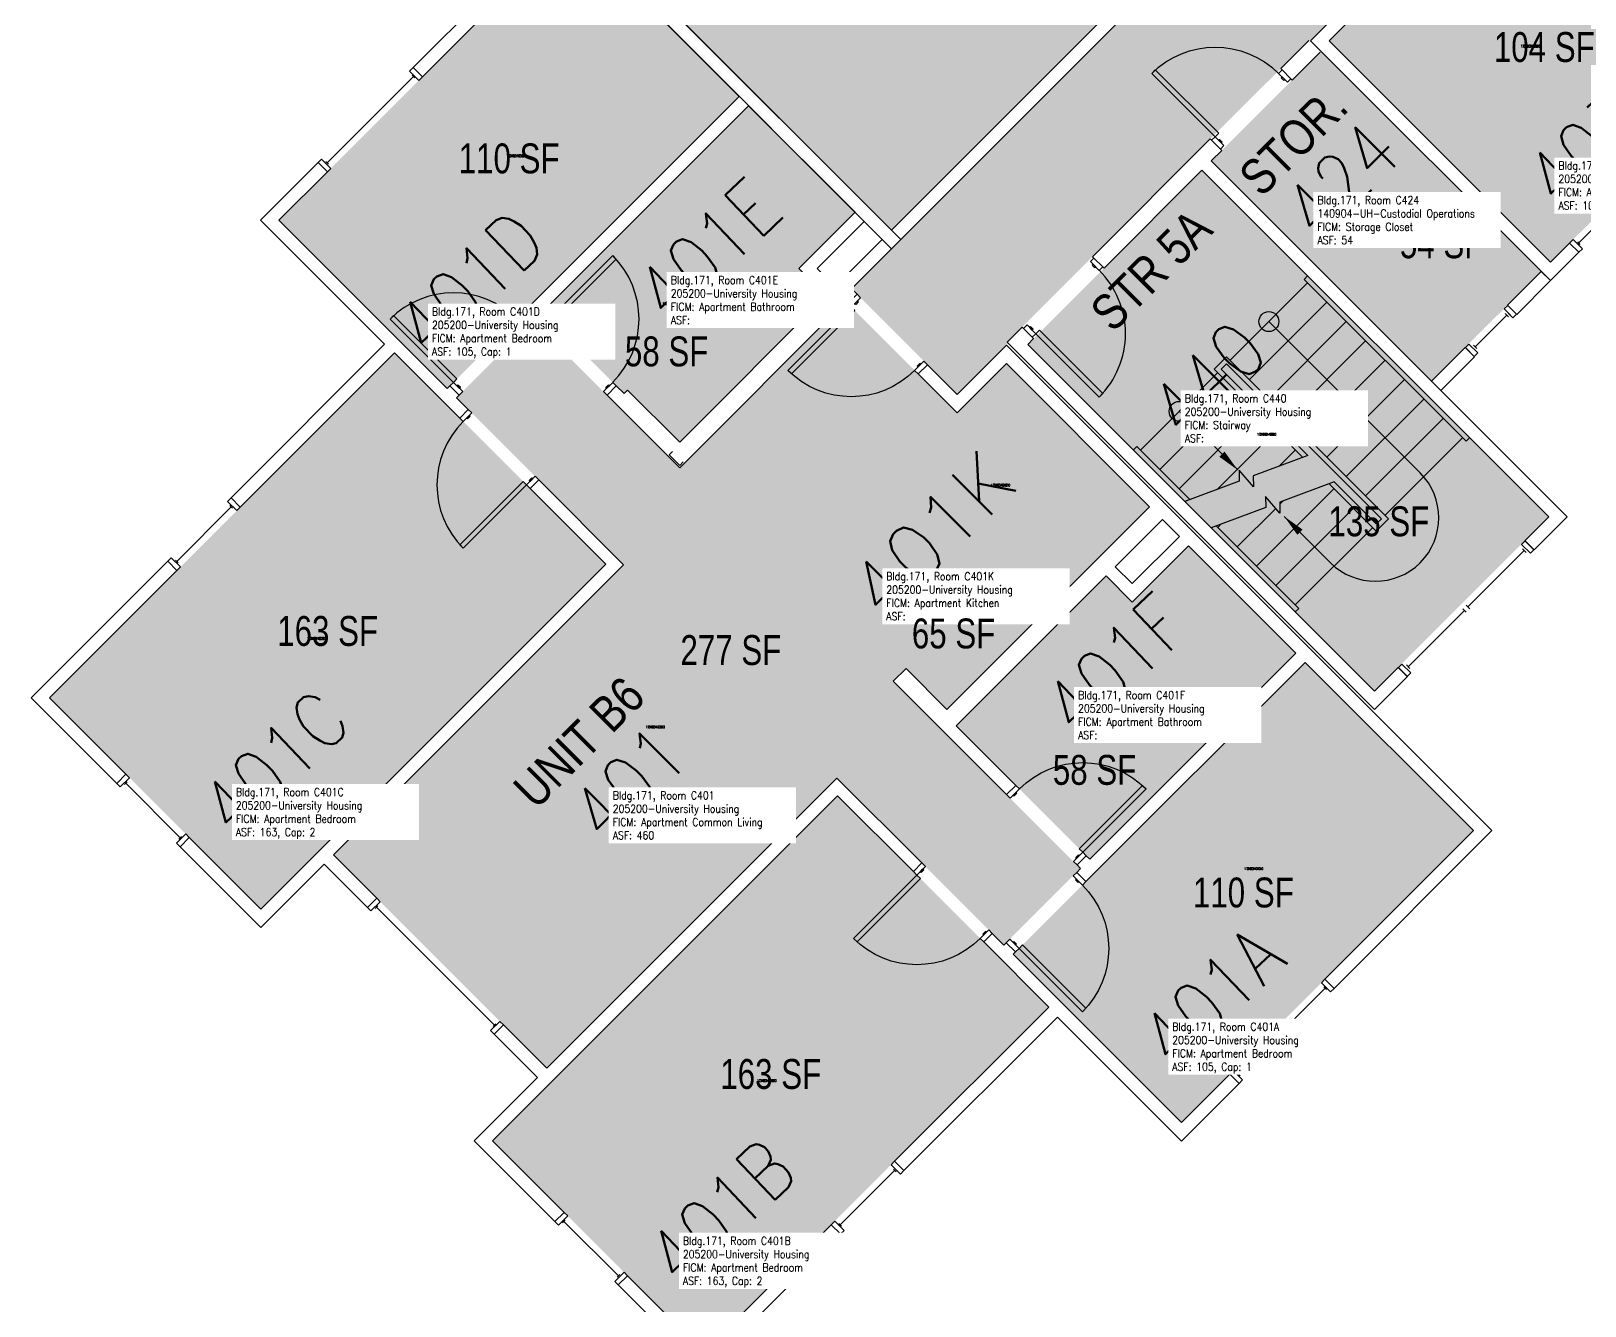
# Model space of a CAD drawing. Header units: inches. Extents: x 56 to 3925, y -1092 to 1470.
# Drawn here: x 56 to 680, y -216 to 297 of the extents above; entities that cross this region are included whole.
import ezdxf
from ezdxf.enums import TextEntityAlignment as Align

# ---------------------------------------------------------------- set-up
doc = ezdxf.new("R2010")
doc.units = ezdxf.units.IN
doc.header["$LTSCALE"] = 48
doc.header["$MEASUREMENT"] = 0
for name, color, linetype in [('A-DOOR', 2, 'Continuous'), ('A-FLOR', 3, 'Continuous'), ('A-GLAZ', 152, 'Continuous'), ('A-IDEN-RNUM', 7, 'Continuous'), ('A-IDEN-SNUM', 4, 'Continuous'), ('A-IDEN-VNUM', 4, 'Continuous'), ('A-MISC', 1, 'Continuous'), ('A-WALL', 5, 'Continuous'), ('AREA-TEXT', 3, 'Continuous'), ('Rooms-Category-Color', 7, 'Continuous'), ('Rooms-College-Color', 7, 'Continuous'), ('Rooms-Department-Color', 7, 'Continuous'), ('Rooms-Division-Color', 7, 'Continuous'), ('Rooms-Information', 7, 'Continuous')]:
    doc.layers.add(name, color=color, linetype=linetype)
doc.styles.add('AREA', font='arial.ttf', dxfattribs={"width": 0.75, "height": 12})
doc.styles.add('DIMS', font='ARIALN.TTF')
doc.styles.add('ROOMSNUMBER', font='txt.shx', dxfattribs={"height": 0.03})
doc.styles.add('ROOMVNUMBER', font='simplex.shx', dxfattribs={"width": 0.85})
doc.styles.get("Standard").update_dxf_attribs({"font": 'ARIALN.TTF'})
doc.dimstyles.new('NBA 2004', dxfattribs={"dimscale": 48, "dimtxt": 0.09375, "dimasz": 0.09375, "dimexe": 0.125, "dimexo": 0.125, "dimgap": 0.0625, "dimtad": 1, "dimdec": 3, "dimzin": 3, "dimdsep": 46, "dimlunit": 4, "dimtxsty": 'DIMS', "dimblk": 'ARCHTICK', "dimcen": 0.09375, "dimdle": 0.125, "dimclrd": 256, "dimclre": 256, "dimclrt": 2, "dimadec": 0, "dimazin": 0, "dimtfac": 0.75, "dimtdec": 3, "dimtmove": 2, "dimatfit": 2, "dimfxl": 1, "dimfrac": 2, "dimtolj": 1, "dimtzin": 0, "dimlwd": -1, "dimlwe": -1, "dimarcsym": 0})

# ---------------------------------------------------------------- blocks, each defined once
blk = doc.blocks.new('_ArchTick')
at = {"color": 0, "linetype": 'ByBlock', "const_width": 0.15}
blk.add_lwpolyline([(-0.5, -0.5), (0.5, 0.5)], dxfattribs=at)

msp = doc.modelspace()

# ---------------------------------------------------------------- hatches: boundary and pattern name
at = {"layer": 'Rooms-Category-Color', "true_color": 0xadadad}
for points in [[(569.7, 292.64), (829.94, 552.88), (847.62, 535.2), (905.83, 593.42), (888.16, 611.09), (1018.29, 741.23), (1035.97, 723.55), (1094.18, 781.76), (1076.5, 799.44), (1290.6, 1013.54), (1248.19, 1055.95), (385.25, 193.02), (427.68, 150.59), (448.18, 171.1), (447.73, 171.55), (568.91, 292.73), (569.35, 292.29)], [(595.34, 31.37), (665.34, 101.37), (526.04, 240.67), (456.04, 170.67)]]:
    msp.add_hatch(color=253, dxfattribs=at).paths.add_polyline_path(points)
at = {"layer": 'Rooms-Category-Color', "true_color": 0x728ef3}
for points in [[(396.38, 389.43), (312.41, 305.46), (401.33, 216.54), (485.29, 300.51)], [(577.13, 292.64), (666.05, 203.73), (750.02, 287.69), (661.1, 376.61)], [(272.56, 337.89), (340.17, 270.27), (250.79, 180.89), (222.88, 152.98), (155.26, 220.59)], [(573.86, 288.49), (529.75, 244.38), (618.23, 155.91), (662.34, 200.01)], [(343.89, 266.56), (386.68, 223.76), (364.06, 201.13), (374.99, 190.19), (316.22, 131.42), (295.27, 152.36), (293.86, 150.95), (261.07, 183.74)], [(262.81, -120.14), (177.09, -34.42), (293.67, 82.17), (226.57, 149.27), (257.33, 180.03), (316.19, 121.17), (382.93, 187.9), (427.66, 143.17), (366.05, 81.56), (407.15, 40.46), (402.02, 35.34), (477.24, -39.88), (446.48, -70.64), (379.4, -3.55)], [(286.53, 82.43), (147.94, -56.16), (63.09, 28.69), (201.68, 167.28)], [(447.45, 162.97), (505, 105.43), (423.59, 24.02), (366.05, 81.56)], [(520.67, 89.77), (563.8, 46.65), (480.98, -36.17), (427.32, 17.48), (487.52, 77.67), (498.05, 67.14)], [(567.51, 42.93), (635.13, -24.68), (517.83, -141.97), (450.22, -74.36)], [(379.67, -10.73), (464.54, -95.57), (325.94, -234.16), (241.09, -149.31)]]:
    msp.add_hatch(color=171, dxfattribs=at).paths.add_polyline_path(points)
at = {"layer": 'Rooms-College-Color', "true_color": 0xadadad}
for points in [[(569.7, 292.64), (829.94, 552.88), (847.62, 535.2), (905.83, 593.42), (888.16, 611.09), (1018.29, 741.23), (1035.97, 723.55), (1094.18, 781.76), (1076.5, 799.44), (1290.6, 1013.54), (1248.19, 1055.95), (385.25, 193.02), (427.68, 150.59), (448.18, 171.1), (447.73, 171.55), (568.91, 292.73), (569.35, 292.29)], [(396.38, 389.43), (312.41, 305.46), (401.33, 216.54), (485.29, 300.51)], [(577.13, 292.64), (666.05, 203.73), (750.02, 287.69), (661.1, 376.61)], [(272.56, 337.89), (340.17, 270.27), (250.79, 180.89), (222.88, 152.98), (155.26, 220.59)], [(573.86, 288.49), (529.75, 244.38), (618.23, 155.91), (662.34, 200.01)], [(343.89, 266.56), (386.68, 223.76), (364.06, 201.13), (374.99, 190.19), (316.22, 131.42), (295.27, 152.36), (293.86, 150.95), (261.07, 183.74)], [(595.34, 31.37), (665.34, 101.37), (526.04, 240.67), (456.04, 170.67)], [(262.81, -120.14), (177.09, -34.42), (293.67, 82.17), (226.57, 149.27), (257.33, 180.03), (316.19, 121.17), (382.93, 187.9), (427.66, 143.17), (366.05, 81.56), (407.15, 40.46), (402.02, 35.34), (477.24, -39.88), (446.48, -70.64), (379.4, -3.55)], [(286.53, 82.43), (147.94, -56.16), (63.09, 28.69), (201.68, 167.28)], [(447.45, 162.97), (505, 105.43), (423.59, 24.02), (366.05, 81.56)], [(520.67, 89.77), (563.8, 46.65), (480.98, -36.17), (427.32, 17.48), (487.52, 77.67), (498.05, 67.14)], [(567.51, 42.93), (635.13, -24.68), (517.83, -141.97), (450.22, -74.36)], [(379.67, -10.73), (464.54, -95.57), (325.94, -234.16), (241.09, -149.31)]]:
    msp.add_hatch(color=253, dxfattribs=at).paths.add_polyline_path(points)
at = {"layer": 'Rooms-Department-Color', "true_color": 0xacacac}
for points in [[(569.7, 292.64), (829.94, 552.88), (847.62, 535.2), (905.83, 593.42), (888.16, 611.09), (1018.29, 741.23), (1035.97, 723.55), (1094.18, 781.76), (1076.5, 799.44), (1290.6, 1013.54), (1248.19, 1055.95), (385.25, 193.02), (427.68, 150.59), (448.18, 171.1), (447.73, 171.55), (568.91, 292.73), (569.35, 292.29)], [(595.34, 31.37), (665.34, 101.37), (526.04, 240.67), (456.04, 170.67)]]:
    msp.add_hatch(color=253, dxfattribs=at).paths.add_polyline_path(points)
at = {"layer": 'Rooms-Department-Color', "true_color": 0x604aed}
for points in [[(396.38, 389.43), (312.41, 305.46), (401.33, 216.54), (485.29, 300.51)], [(577.13, 292.64), (666.05, 203.73), (750.02, 287.69), (661.1, 376.61)], [(272.56, 337.89), (340.17, 270.27), (250.79, 180.89), (222.88, 152.98), (155.26, 220.59)], [(573.86, 288.49), (529.75, 244.38), (618.23, 155.91), (662.34, 200.01)], [(343.89, 266.56), (386.68, 223.76), (364.06, 201.13), (374.99, 190.19), (316.22, 131.42), (295.27, 152.36), (293.86, 150.95), (261.07, 183.74)], [(262.81, -120.14), (177.09, -34.42), (293.67, 82.17), (226.57, 149.27), (257.33, 180.03), (316.19, 121.17), (382.93, 187.9), (427.66, 143.17), (366.05, 81.56), (407.15, 40.46), (402.02, 35.34), (477.24, -39.88), (446.48, -70.64), (379.4, -3.55)], [(286.53, 82.43), (147.94, -56.16), (63.09, 28.69), (201.68, 167.28)], [(447.45, 162.97), (505, 105.43), (423.59, 24.02), (366.05, 81.56)], [(520.67, 89.77), (563.8, 46.65), (480.98, -36.17), (427.32, 17.48), (487.52, 77.67), (498.05, 67.14)], [(567.51, 42.93), (635.13, -24.68), (517.83, -141.97), (450.22, -74.36)], [(379.67, -10.73), (464.54, -95.57), (325.94, -234.16), (241.09, -149.31)]]:
    msp.add_hatch(color=173, dxfattribs=at).paths.add_polyline_path(points)
at = {"layer": 'Rooms-Division-Color', "true_color": 0xadadad}
for points in [[(569.7, 292.64), (829.94, 552.88), (847.62, 535.2), (905.83, 593.42), (888.16, 611.09), (1018.29, 741.23), (1035.97, 723.55), (1094.18, 781.76), (1076.5, 799.44), (1290.6, 1013.54), (1248.19, 1055.95), (385.25, 193.02), (427.68, 150.59), (448.18, 171.1), (447.73, 171.55), (568.91, 292.73), (569.35, 292.29)], [(595.34, 31.37), (665.34, 101.37), (526.04, 240.67), (456.04, 170.67)]]:
    msp.add_hatch(color=253, dxfattribs=at).paths.add_polyline_path(points)
at = {"layer": 'Rooms-Division-Color', "true_color": 0x604aed}
for points in [[(396.38, 389.43), (312.41, 305.46), (401.33, 216.54), (485.29, 300.51)], [(577.13, 292.64), (666.05, 203.73), (750.02, 287.69), (661.1, 376.61)], [(272.56, 337.89), (340.17, 270.27), (250.79, 180.89), (222.88, 152.98), (155.26, 220.59)], [(573.86, 288.49), (529.75, 244.38), (618.23, 155.91), (662.34, 200.01)], [(343.89, 266.56), (386.68, 223.76), (364.06, 201.13), (374.99, 190.19), (316.22, 131.42), (295.27, 152.36), (293.86, 150.95), (261.07, 183.74)], [(262.81, -120.14), (177.09, -34.42), (293.67, 82.17), (226.57, 149.27), (257.33, 180.03), (316.19, 121.17), (382.93, 187.9), (427.66, 143.17), (366.05, 81.56), (407.15, 40.46), (402.02, 35.34), (477.24, -39.88), (446.48, -70.64), (379.4, -3.55)], [(286.53, 82.43), (147.94, -56.16), (63.09, 28.69), (201.68, 167.28)], [(447.45, 162.97), (505, 105.43), (423.59, 24.02), (366.05, 81.56)], [(520.67, 89.77), (563.8, 46.65), (480.98, -36.17), (427.32, 17.48), (487.52, 77.67), (498.05, 67.14)], [(567.51, 42.93), (635.13, -24.68), (517.83, -141.97), (450.22, -74.36)], [(379.67, -10.73), (464.54, -95.57), (325.94, -234.16), (241.09, -149.31)]]:
    msp.add_hatch(color=173, dxfattribs=at).paths.add_polyline_path(points)

# ---------------------------------------------------------------- linework, layer by layer
at = {"layer": 'A-DOOR'}
for p, q in [((289.35, 206.36), (263.89, 180.91)), ((290.76, 204.95), (289.35, 206.36)), ((265.31, 179.49), (290.76, 204.95)), ((387.46, 190.81), (383.75, 187.1)), ((385.16, 185.68), (388.88, 189.39)), ((386.58, 187.1), (387.64, 188.16)), ((387.99, 187.8), (386.93, 186.74)), ((388.88, 189.39), (387.46, 190.81)), ((387.64, 188.16), (387.99, 187.8)), ((201.3, 182.3), (199.88, 180.89)), ((226.75, 156.85), (201.3, 182.3)), ((252.21, 182.3), (250.79, 180.89)), ((255.92, 178.59), (252.21, 182.3)), ((258.77, 178.61), (262.48, 182.32)), ((262.48, 182.32), (263.89, 180.91)), ((359.71, 160.23), (385.16, 185.68)), ((386.58, 184.27), (361.12, 158.81)), ((383.75, 187.1), (385.16, 185.68)), ((385.16, 185.68), (386.58, 184.27)), ((386.93, 186.74), (386.58, 187.1)), ((199.88, 180.89), (225.34, 155.43)), ((250.79, 180.89), (254.5, 177.18)), ((251.85, 179.12), (252.21, 179.47)), ((252.91, 178.06), (251.85, 179.12)), ((252.21, 179.47), (253.27, 178.41)), ((253.27, 178.41), (252.91, 178.06)), ((254.5, 177.18), (255.92, 178.59)), ((260.18, 177.2), (258.77, 178.61)), ((263.89, 180.91), (260.18, 177.2)), ((262.48, 179.49), (261.42, 178.43)), ((261.42, 178.43), (261.77, 178.08)), ((261.77, 178.08), (262.83, 179.14)), ((262.83, 179.14), (262.48, 179.49)), ((263.89, 180.91), (265.31, 179.49)), ((410.62, 160.23), (414.33, 163.94)), ((412.74, 163.05), (411.68, 161.99)), ((412.03, 161.64), (413.09, 162.7)), ((415.75, 162.52), (412.03, 158.81)), ((413.09, 162.7), (412.74, 163.05)), ((414.33, 163.94), (415.75, 162.52)), ((225.34, 155.43), (226.75, 156.85)), ((361.12, 158.81), (359.71, 160.23)), ((412.03, 158.81), (410.62, 160.23)), ((411.68, 161.99), (412.03, 161.64)), ((223.92, 154.02), (225.34, 155.43)), ((227.63, 150.31), (223.92, 154.02)), ((225.34, 155.43), (229.05, 151.72)), ((227.1, 154.37), (226.75, 154.02)), ((226.75, 154.02), (227.81, 152.96)), ((228.17, 153.31), (227.1, 154.37)), ((229.05, 151.72), (227.63, 150.31)), ((227.81, 152.96), (228.17, 153.31)), ((289.35, 155.45), (285.64, 151.74)), ((285.64, 151.74), (287.05, 150.33)), ((286.52, 153.33), (287.58, 154.39)), ((286.88, 152.98), (286.52, 153.33)), ((287.94, 154.04), (286.88, 152.98)), ((287.05, 150.33), (290.76, 154.04)), ((287.58, 154.39), (287.94, 154.04)), ((290.76, 154.04), (289.35, 155.45)), ((231.29, 144.56), (227.85, 141.12)), ((232.71, 143.15), (231.29, 144.56)), ((227.85, 141.12), (229.26, 139.7)), ((229.26, 139.7), (232.71, 143.15)), ((230.68, 141.12), (231.74, 142.18)), ((231.03, 140.76), (230.68, 141.12)), ((232.09, 141.82), (231.03, 140.76)), ((231.74, 142.18), (232.09, 141.82)), ((253.3, 115.66), (227.85, 90.21)), ((229.26, 88.79), (254.72, 114.25)), ((254.72, 114.25), (253.3, 115.66)), ((254.72, 114.25), (258.17, 117.69)), ((256.13, 112.83), (254.72, 114.25)), ((256.84, 117.08), (255.78, 116.01)), ((255.78, 116.01), (256.13, 115.66)), ((256.13, 115.66), (257.19, 116.72)), ((259.58, 116.28), (256.13, 112.83)), ((257.19, 116.72), (256.84, 117.08)), ((258.17, 117.69), (259.58, 116.28)), ((227.85, 90.21), (229.26, 88.79)), ((447.57, -10.19), (451.28, -6.48)), ((448.98, -11.6), (447.57, -10.19)), ((452.69, -7.89), (448.98, -11.6)), ((451.28, -9.3), (450.22, -10.36)), ((450.22, -10.36), (450.57, -10.72)), ((450.57, -10.72), (451.63, -9.66)), ((451.28, -6.48), (452.69, -7.89)), ((451.63, -9.66), (451.28, -9.3)), ((476.73, -31.93), (502.19, -6.48)), ((503.6, -7.89), (478.15, -33.35)), ((502.19, -6.48), (503.6, -7.89)), ((478.15, -33.35), (474.44, -37.06)), ((474.44, -37.06), (475.85, -38.47)), ((475.32, -35.47), (476.38, -34.41)), ((475.67, -35.82), (475.32, -35.47)), ((476.73, -34.76), (475.67, -35.82)), ((475.85, -38.47), (479.56, -34.76)), ((476.38, -34.41), (476.73, -34.76)), ((478.15, -33.35), (476.73, -31.93)), ((479.56, -34.76), (478.15, -33.35)), ((386.04, -67.99), (411.5, -42.53)), ((413.53, -37.67), (410.09, -41.12)), ((410.09, -41.12), (411.5, -42.53)), ((411.5, -42.53), (414.95, -39.09)), ((411.5, -42.53), (412.91, -43.95)), ((412.91, -41.12), (413.97, -40.06)), ((413.27, -41.47), (412.91, -41.12)), ((414.33, -40.41), (413.27, -41.47)), ((414.95, -39.09), (413.53, -37.67)), ((413.97, -40.06), (414.33, -40.41)), ((474.31, -42.84), (475.72, -41.43)), ((478.02, -46.55), (474.31, -42.84)), ((475.72, -41.43), (479.44, -45.14)), ((412.91, -43.95), (387.46, -69.4)), ((475.55, -44.08), (475.19, -44.43)), ((475.19, -44.43), (476.25, -45.49)), ((476.61, -45.14), (475.55, -44.08)), ((476.25, -45.49), (476.61, -45.14)), ((479.44, -45.14), (478.02, -46.55)), ((387.46, -69.4), (386.04, -67.99)), ((436.96, -67.99), (440.4, -64.54)), ((438.37, -69.4), (436.96, -67.99)), ((439.08, -65.16), (438.02, -66.22)), ((438.02, -66.22), (438.37, -66.58)), ((438.37, -66.58), (439.43, -65.52)), ((441.82, -65.96), (438.37, -69.4)), ((439.43, -65.52), (439.08, -65.16)), ((440.4, -64.54), (441.82, -65.96)), ((448.85, -68.3), (447.44, -69.71)), ((452.57, -72.01), (448.85, -68.3)), ((447.44, -69.71), (451.15, -73.42)), ((450.09, -69.53), (450.45, -69.18)), ((451.15, -70.59), (450.09, -69.53)), ((450.45, -69.18), (451.51, -70.24)), ((451.51, -70.24), (451.15, -70.59)), ((451.15, -73.42), (452.57, -72.01)), ((452.57, -72.01), (453.98, -70.59)), ((478.02, -97.46), (452.57, -72.01)), ((453.98, -70.59), (479.44, -96.05)), ((479.44, -96.05), (478.02, -97.46))]:
    msp.add_line(p, q, dxfattribs=at)
for points in [[(531.34, 254.11), (532.76, 255.52), (507.3, 280.98), (505.89, 279.56)], [(560.34, 276.03), (561.75, 277.44), (558.21, 280.98), (556.8, 279.56)], [(559.27, 277.09), (558.92, 276.73), (557.86, 277.79), (558.21, 278.15)], [(534.88, 250.57), (533.47, 249.16), (529.93, 252.69), (531.34, 254.11)], [(533.82, 251.63), (534.17, 251.98), (533.11, 253.05), (532.76, 252.69)], [(481.23, 203.99), (482.64, 205.4), (486.18, 201.87), (484.76, 200.45)], [(482.29, 202.93), (481.93, 202.58), (483, 201.51), (483.35, 201.87)], [(455.77, 178.53), (454.36, 177.12), (457.89, 173.58), (459.31, 175)], [(456.83, 177.47), (457.19, 177.83), (458.25, 176.77), (457.89, 176.41)], [(459.31, 175), (460.72, 176.41), (486.18, 150.96), (484.76, 149.54)]]:
    msp.add_lwpolyline(points, close=True, dxfattribs=at)
at = {"layer": 'A-DOOR', "extrusion": (0, 0, -1)}
for centre, start, end in [((-531.34, 254.11), 44.99979, 134.99979), ((-385.16, 185.68), 225, 315), ((-478.15, -33.35), 45, 135), ((-452.57, -72.01), 135, 225), ((-411.5, -42.53), 225, 315)]:
    msp.add_arc(centre, 36, start, end, dxfattribs=at)
at = {"layer": 'A-DOOR'}
for centre, start, end in [((263.89, 180.91), 315, 45), ((459.31, 175), 315.00021, 45.00021), ((225.34, 155.43), 45, 135), ((254.72, 114.25), 135, 225)]:
    msp.add_arc(centre, 36, start, end, dxfattribs=at)
at = {"layer": 'A-FLOR'}
for p, q in [((537.35, 164.3), (568.47, 195.42)), ((567.05, 196.83), (568.47, 198.24)), ((567.05, 196.83), (632.11, 131.78)), ((545.13, 156.53), (576.25, 187.64)), ((552.91, 179.86), (613.72, 119.05)), ((552.91, 148.75), (584.02, 179.86)), ((560.69, 140.97), (591.8, 172.08)), ((535.94, 165.72), (530.99, 160.77)), ((535.94, 162.89), (533.82, 160.77)), ((535.94, 165.72), (600.99, 100.66)), ((535.94, 162.89), (598.17, 100.66)), ((568.47, 133.19), (599.58, 164.3)), ((532.4, 159.35), (501.29, 128.24)), ((566.5, 125.26), (530.99, 160.77)), ((568.56, 126.03), (533.82, 160.77)), ((576.25, 125.41), (607.36, 156.53)), ((540.18, 151.58), (509.07, 120.46)), ((547.96, 143.8), (516.85, 112.68)), ((584.02, 117.63), (615.14, 148.75)), ((591.8, 109.86), (622.91, 140.97)), ((555.74, 136.02), (532.11, 112.39)), ((599.58, 102.08), (630.69, 133.19)), ((632.11, 131.78), (633.52, 133.19)), ((499.88, 129.66), (498.46, 128.24)), ((499.88, 129.66), (521.22, 108.32)), ((563.52, 128.24), (556.98, 121.7)), ((579.07, 112.68), (547.96, 81.57)), ((579.07, 112.68), (547.96, 81.57)), ((577.11, 114.65), (596.04, 95.71)), ((579.17, 115.42), (596.04, 98.54)), ((558.53, 107.7), (557.28, 106.45)), ((555.65, 104.81), (540.18, 89.35)), ((586.85, 104.91), (555.74, 73.79)), ((598.17, 100.66), (596.04, 98.54)), ((600.99, 100.66), (596.04, 95.71)), ((531.82, 97.71), (564.93, 64.6)), ((533.68, 98.41), (532.41, 97.13)), ((594.63, 97.13), (563.52, 66.02)), ((563.52, 63.19), (564.93, 64.6))]:
    msp.add_line(p, q, dxfattribs=at)
for points in [[(568.56, 126.03), (546.67, 117.85), (546.72, 113.47), (541, 120.12), (541.05, 115.74), (519.16, 107.55)], [(579.17, 115.42), (557.27, 107.25), (557.32, 102.86), (551.61, 109.52), (551.66, 105.13), (529.76, 96.94)]]:
    msp.add_lwpolyline(points, dxfattribs=at)
for centre in [(552.91, 179.86), (516.85, 143.8)]:
    msp.add_circle(centre, 4, dxfattribs=at)
msp.add_arc((595.69, 101.02), 25.5, 225.00021, 45.00021, dxfattribs=at)
at = {"layer": 'A-GLAZ'}
for p, q in [((209.16, 281.91), (207.74, 280.5)), ((212.87, 278.2), (209.16, 281.91)), ((209.25, 278.29), (174.6, 243.64)), ((207.74, 280.5), (211.46, 276.78)), ((208.72, 278.82), (209.78, 277.76)), ((211.46, 276.78), (212.87, 278.2)), ((170.97, 243.73), (172.39, 245.14)), ((174.69, 240.02), (170.97, 243.73)), ((172.39, 245.14), (176.1, 241.43)), ((174.07, 244.17), (175.13, 243.11)), ((176.1, 241.43), (174.69, 240.02)), ((699.29, 233.25), (677.37, 211.33)), ((676.84, 211.86), (677.9, 210.8)), ((635.78, 169.74), (648.5, 182.47)), ((648.86, 186.36), (647.44, 184.94)), ((647.44, 184.94), (650.98, 181.41)), ((647.8, 183.17), (649.21, 181.76)), ((649.92, 182.47), (648.5, 183.88)), ((652.39, 182.82), (648.86, 186.36)), ((650.98, 181.41), (652.39, 182.82)), ((631.89, 169.39), (633.3, 170.8)), ((635.42, 165.85), (631.89, 169.39)), ((633.3, 170.8), (636.84, 167.26)), ((634.36, 169.74), (635.78, 168.33)), ((635.07, 170.45), (636.48, 169.03)), ((636.84, 167.26), (635.42, 165.85)), ((136.01, 109.04), (134.59, 107.62)), ((134.59, 107.62), (138.31, 103.91)), ((139.72, 105.32), (136.01, 109.04)), ((136.1, 105.41), (114.18, 83.49)), ((135.57, 105.94), (136.63, 104.88)), ((138.31, 103.91), (139.72, 105.32)), ((655.53, 87.85), (632.9, 65.22)), ((656.24, 87.14), (654.82, 88.56)), ((110.55, 83.58), (111.97, 84.99)), ((114.27, 79.87), (110.55, 83.58)), ((111.97, 84.99), (115.68, 81.28)), ((113.65, 84.02), (114.71, 82.96)), ((115.68, 81.28), (114.27, 79.87)), ((608.86, 41.18), (631.49, 63.81)), ((632.2, 63.1), (630.78, 64.51)), ((633.61, 64.51), (632.2, 65.93)), ((609.57, 40.47), (608.15, 41.89)), ((90.05, -5.69), (93.76, -1.98)), ((91.46, -7.11), (90.05, -5.69)), ((95.17, -3.39), (91.46, -7.11)), ((94.2, -5.07), (93.14, -6.13)), ((115.59, -27.52), (93.67, -5.6)), ((93.76, -1.98), (95.17, -3.39)), ((117.8, -26.02), (114.09, -29.73)), ((114.09, -29.73), (115.5, -31.15)), ((116.12, -26.99), (115.06, -28.05)), ((115.5, -31.15), (119.22, -27.44)), ((119.22, -27.44), (117.8, -26.02)), ((190.8, -55.53), (194.51, -51.82)), ((192.21, -56.95), (190.8, -55.53)), ((195.92, -53.23), (192.21, -56.95)), ((194.95, -54.91), (193.89, -55.97)), ((194.42, -55.44), (241.8, -102.82)), ((194.51, -51.82), (195.92, -53.23)), ((574.02, -85.78), (575.44, -84.37)), ((577.74, -89.5), (574.02, -85.78)), ((575.44, -84.37), (579.15, -88.08)), ((575.53, -87.99), (540.88, -122.64)), ((576.06, -88.52), (575, -87.46)), ((579.15, -88.08), (577.74, -89.5)), ((244.01, -101.32), (240.29, -105.03)), ((240.29, -105.03), (241.71, -106.44)), ((242.33, -102.29), (241.27, -103.35)), ((241.71, -106.44), (245.42, -102.73)), ((245.42, -102.73), (244.01, -101.32)), ((538.67, -121.14), (537.25, -122.55)), ((537.25, -122.55), (540.97, -126.27)), ((542.38, -124.85), (538.67, -121.14)), ((541.41, -123.17), (540.35, -122.11)), ((540.97, -126.27), (542.38, -124.85)), ((402.66, -161.15), (380.74, -183.08)), ((401.16, -158.95), (402.58, -157.53)), ((404.87, -162.66), (401.16, -158.95)), ((403.19, -161.69), (402.13, -160.62)), ((402.58, -157.53), (406.29, -161.24)), ((406.29, -161.24), (404.87, -162.66)), ((266.1, -181.75), (269.82, -178.04)), ((271.23, -179.45), (267.52, -183.16)), ((269.82, -178.04), (271.23, -179.45)), ((267.52, -183.16), (266.1, -181.75)), ((270.26, -181.13), (269.2, -182.19)), ((269.73, -181.66), (291.65, -203.58)), ((378.53, -181.57), (377.12, -182.99)), ((377.12, -182.99), (380.83, -186.7)), ((382.25, -185.28), (378.53, -181.57)), ((381.27, -183.61), (380.21, -182.54)), ((380.83, -186.7), (382.25, -185.28)), ((293.86, -202.08), (290.15, -205.79)), ((290.15, -205.79), (291.56, -207.21)), ((292.18, -203.05), (291.12, -204.11)), ((291.56, -207.21), (295.27, -203.49)), ((295.27, -203.49), (293.86, -202.08))]:
    msp.add_line(p, q, dxfattribs=at)
for points in [[(678.87, 209.12), (677.46, 207.71), (673.74, 211.42), (675.16, 212.83)], [(654.47, 90.32), (655.88, 91.74), (659.42, 88.2), (658, 86.79)], [(606.39, 42.24), (604.97, 40.83), (608.51, 37.29), (609.92, 38.7)]]:
    msp.add_lwpolyline(points, close=True, dxfattribs=at)
at = {"layer": 'A-WALL'}
for p, q in [((569.7, 292.64), (660.66, 383.6)), ((661.1, 376.61), (577.13, 292.64)), ((272.56, 345.31), (209.16, 281.91)), ((405.05, 212.82), (272.56, 345.31)), ((212.87, 278.2), (272.56, 337.89)), ((272.56, 337.89), (340.17, 270.27)), ((304.98, 305.46), (401.33, 209.12)), ((401.33, 216.54), (312.41, 305.46)), ((485.29, 300.51), (401.33, 216.54)), ((401.33, 209.12), (492.28, 300.07)), ((557.68, 281.51), (568.91, 292.73)), ((573.5, 288.14), (562.28, 276.91)), ((666.05, 196.3), (569.7, 292.64)), ((577.13, 292.64), (666.05, 203.73)), ((209.16, 281.91), (212.87, 278.2)), ((562.28, 276.91), (557.68, 281.51)), ((340.17, 270.27), (252.21, 182.3)), ((261.07, 183.74), (343.89, 266.56)), ((343.89, 266.56), (386.68, 223.76)), ((529.4, 253.22), (482.11, 205.93)), ((529.4, 253.22), (534, 248.63)), ((170.97, 243.73), (147.84, 220.59)), ((174.69, 240.02), (170.97, 243.73)), ((534, 248.63), (529.75, 244.38)), ((529.75, 244.38), (672.77, 101.37)), ((155.26, 220.59), (174.69, 240.02)), ((526.04, 240.67), (486.71, 201.34)), ((665.34, 101.37), (526.04, 240.67)), ((147.84, 220.59), (197.7, 170.73)), ((201.85, 174.01), (155.26, 220.59)), ((386.68, 223.76), (364.06, 201.13)), ((371.48, 201.13), (390.4, 220.05)), ((390.4, 220.05), (397.63, 212.82)), ((397.63, 212.82), (378.71, 193.9)), ((385.25, 193.02), (405.05, 212.82)), ((666.05, 203.73), (673.74, 211.42)), ((677.46, 207.71), (666.05, 196.3)), ((673.74, 211.42), (677.46, 207.71)), ((364.06, 201.13), (374.99, 190.19)), ((378.71, 193.9), (371.48, 201.13)), ((486.71, 201.34), (482.11, 205.93)), ((662.34, 200.01), (648.77, 186.45)), ((666.05, 196.3), (662.34, 200.01)), ((652.48, 182.73), (666.05, 196.3)), ((374.99, 190.19), (316.22, 131.42)), ((316.22, 121.16), (382.95, 187.9)), ((382.95, 187.9), (383.75, 187.1)), ((383.75, 187.1), (387.46, 190.81)), ((387.46, 190.81), (385.25, 193.02)), ((252.21, 182.3), (255.92, 178.59)), ((258.77, 178.61), (262.48, 182.32)), ((262.48, 182.32), (261.07, 183.74)), ((648.77, 186.45), (652.48, 182.73)), ((255.92, 178.59), (257.35, 180.02)), ((257.35, 180.02), (258.77, 178.61)), ((447.73, 171.55), (453.83, 177.65)), ((453.83, 177.65), (458.42, 173.05)), ((197.7, 170.73), (136.01, 109.04)), ((222.88, 152.98), (201.85, 174.01)), ((447.48, 170.39), (427.68, 150.59)), ((642.55, -24.68), (447.48, 170.39)), ((595.34, 23.94), (447.73, 171.55)), ((458.42, 173.05), (456.04, 170.67)), ((456.04, 170.67), (595.34, 31.37)), ((631.8, 169.47), (618.23, 155.91)), ((635.51, 165.76), (631.8, 169.47)), ((139.72, 105.32), (201.68, 167.28)), ((201.68, 167.28), (227.85, 141.12)), ((415.75, 162.52), (412.03, 158.81)), ((427.68, 150.59), (415.75, 162.52)), ((427.68, 143.17), (447.48, 162.97)), ((447.48, 162.97), (505.02, 105.42)), ((621.94, 152.19), (635.51, 165.76)), ((412.03, 158.81), (427.68, 143.17)), ((223.92, 154.02), (222.88, 152.98)), ((227.63, 150.31), (223.92, 154.02)), ((226.59, 149.26), (227.63, 150.31)), ((290.76, 154.04), (287.05, 150.33)), ((287.05, 150.33), (291.82, 145.55)), ((293.86, 150.95), (290.76, 154.04)), ((295.27, 152.36), (293.86, 150.95)), ((316.22, 131.42), (295.27, 152.36)), ((618.23, 155.91), (621.94, 152.19)), ((231.29, 144.56), (226.59, 149.26)), ((227.85, 141.12), (231.29, 144.56)), ((291.82, 145.55), (316.22, 121.16)), ((311.98, 126.28), (313.39, 127.7)), ((316.22, 122.05), (311.98, 126.28)), ((317.63, 123.46), (316.22, 122.05)), ((259.58, 116.28), (256.13, 112.83)), ((256.13, 112.83), (286.53, 82.43)), ((293.69, 82.17), (259.58, 116.28)), ((136.01, 109.04), (139.72, 105.32)), ((505.02, 105.42), (423.61, 24.02)), ((491.23, 81.38), (510.14, 100.3)), ((510.14, 100.3), (516.96, 93.48)), ((655.8, 91.83), (665.34, 101.37)), ((672.77, 101.37), (659.51, 88.11)), ((516.96, 93.48), (498.05, 74.57)), ((498.05, 67.14), (520.67, 89.77)), ((520.67, 89.77), (563.8, 46.65)), ((659.51, 88.11), (655.8, 91.83)), ((110.55, 83.58), (55.66, 28.69)), ((114.27, 79.87), (110.55, 83.58)), ((286.53, 82.43), (147.94, -56.16)), ((177.11, -34.42), (293.69, 82.17)), ((498.05, 74.57), (491.23, 81.38)), ((63.09, 28.69), (114.27, 79.87)), ((427.32, 17.48), (487.52, 77.67)), ((487.52, 77.67), (498.05, 67.14)), ((563.8, 46.65), (480.98, -36.17)), ((407.17, 40.46), (402.05, 35.33)), ((423.61, 24.02), (407.17, 40.46)), ((479.44, -45.14), (567.51, 42.93)), ((567.51, 42.93), (635.13, -24.68)), ((595.34, 31.37), (604.88, 40.91)), ((604.88, 40.91), (608.6, 37.2)), ((402.05, 35.33), (421.67, 15.71)), ((608.6, 37.2), (595.34, 23.94)), ((55.66, 28.69), (90.05, -5.69)), ((93.76, -1.98), (63.09, 28.69)), ((421.67, 15.71), (447.57, -10.19)), ((451.28, -6.48), (427.32, 17.48)), ((90.05, -5.69), (93.76, -1.98)), ((379.42, -3.56), (262.83, -120.14)), ((413.53, -37.67), (379.42, -3.56)), ((241.09, -149.31), (379.68, -10.72)), ((379.68, -10.72), (410.09, -41.12)), ((447.57, -10.19), (451.28, -6.48)), ((635.13, -24.68), (575.44, -84.37)), ((579.15, -88.08), (642.55, -24.68)), ((119.22, -27.44), (115.5, -31.15)), ((115.5, -31.15), (147.94, -63.59)), ((147.94, -56.16), (119.22, -27.44)), ((194.51, -51.82), (177.11, -34.42)), ((479.56, -34.76), (475.85, -38.47)), ((480.98, -36.17), (479.56, -34.76)), ((147.94, -63.59), (173.4, -38.13)), ((173.4, -38.13), (190.8, -55.53)), ((410.09, -41.12), (413.53, -37.67)), ((477.26, -39.89), (475.72, -41.43)), ((475.72, -41.43), (479.44, -45.14)), ((475.85, -38.47), (477.26, -39.89)), ((190.8, -55.53), (194.51, -51.82)), ((441.82, -65.96), (438.37, -69.4)), ((446.5, -70.65), (441.82, -65.96)), ((438.37, -69.4), (464.54, -95.57)), ((447.44, -69.71), (446.5, -70.65)), ((451.15, -73.42), (447.44, -69.71)), ((450.22, -74.36), (451.15, -73.42)), ((471.25, -95.39), (450.22, -74.36)), ((575.44, -84.37), (579.15, -88.08)), ((464.54, -95.57), (402.58, -157.53)), ((406.29, -161.24), (467.98, -99.55)), ((467.98, -99.55), (517.83, -149.4)), ((517.83, -141.97), (471.25, -95.39)), ((245.42, -102.73), (241.71, -106.44)), ((262.83, -120.14), (245.42, -102.73)), ((241.71, -106.44), (259.12, -123.85)), ((259.12, -123.85), (233.67, -149.31)), ((537.25, -122.55), (517.83, -141.97)), ((540.97, -126.27), (537.25, -122.55)), ((517.83, -149.4), (540.97, -126.27)), ((233.67, -149.31), (266.1, -181.75)), ((269.82, -178.04), (241.09, -149.31)), ((402.58, -157.53), (406.29, -161.24)), ((266.1, -181.75), (269.82, -178.04)), ((377.12, -182.99), (325.94, -234.16)), ((325.94, -241.59), (380.83, -186.7)), ((380.83, -186.7), (377.12, -182.99)), ((295.27, -203.49), (291.56, -207.21)), ((325.94, -234.16), (295.27, -203.49)), ((291.56, -207.21), (325.94, -241.59))]:
    msp.add_line(p, q, dxfattribs=at)

# ---------------------------------------------------------------- texts
at = {"layer": 'A-IDEN-RNUM', "style": 'ROOMSNUMBER', "width": 0.85}
for s, p in [('0403-D0', (657.96, 290.53)), ('0401-D0', (250.64, 246.43)), ('0424-00', (597.38, 216.61)), ('0401-E0', (313.13, 187.09)), ('0440-00', (552.01, 134.54)), ('0401-K0', (445.11, 114.11)), ('0401-C0', (170.46, 52.54)), ('0401-F0', (481.57, 20.87)), ('0401-00', (306.44, 16.94)), ('0401-A0', (546.83, -39.92)), ('0401-B0', (351.2, -125.14))]:
    msp.add_text(s, height=1, dxfattribs=at).set_placement(p, align=Align.MIDDLE_CENTER)
at = {"layer": 'A-IDEN-SNUM', "style": 'ROOMSNUMBER', "width": 0.85}
for s, p in [('1710C403D0', (657.96, 290.53)), ('1710C401D0', (250.64, 246.43)), ('1710C42400', (597.38, 216.61)), ('1710C401E0', (313.13, 187.09)), ('1710C44000', (552.01, 134.54)), ('1710C401K0', (445.11, 114.11)), ('1710C401C0', (170.46, 52.54)), ('1710C401F0', (481.57, 20.87)), ('1710C40100', (306.44, 16.94)), ('1710C401A0', (546.83, -39.92)), ('1710C401B0', (351.2, -125.14))]:
    msp.add_text(s, height=1, dxfattribs=at).set_placement(p, align=Align.MIDDLE_CENTER)
at = {"layer": 'A-IDEN-VNUM', "style": 'ROOMVNUMBER', "width": 0.85}
for s, rotation, p in [('403D', 43.54065, (685.91, 255.16)), ('424', 45, (582.2, 236.66)), ('401E', 43.54065, (327.7, 208.65)), ('401D', 43.54065, (232.07, 195.23)), ('440', 45, (528.57, 156.68)), ('401F', 43.54065, (491.31, 41.9)), ('401C', 43.54065, (153.61, 2.5)), ('401', 45, (295.88, -5.73)), ('401A', 43.54065, (530.14, -91.46)), ('401B', 43.54065, (332.87, -178.12))]:
    msp.add_text(s, height=22.5, rotation=rotation, dxfattribs=at).set_placement(p, align=Align.MIDDLE_CENTER)
at = {"layer": 'A-IDEN-VNUM', "style": 'ROOMVNUMBER'}
msp.add_text('401K', height=22.5, rotation=45, dxfattribs=at).set_placement((417.8, 94.3), align=Align.MIDDLE_CENTER)
at = {"layer": 'A-MISC'}
for s, p in [('STOR.', (567.8, 247.25)), ('STR 5A', (510.66, 195.48)), ('UNIT B6', (280.86, 5.76))]:
    msp.add_text(s, height=14.4, rotation=45, dxfattribs=at).set_placement(p, align=Align.CENTER)
at = {"layer": 'AREA-TEXT', "style": 'AREA', "width": 0.75}
for s, p in [('104 SF', (663.57, 290.17)), ('110 SF', (247.72, 245.43)), ('54 SF', (622.33, 211.31)), ('58 SF', (310.99, 167.88)), ('135 SF', (597.11, 99.6)), ('163 SF', (174.81, 55.56)), ('65 SF', (426.26, 54.55)), ('277 SF', (336.8, 47.88)), ('58 SF', (482.9, -0.26)), ('110 SF', (542.67, -49.52)), ('163 SF', (352.81, -122.44))]:
    msp.add_text(s, height=12, dxfattribs=at).set_placement(p, align=Align.MIDDLE_CENTER)

# ---------------------------------------------------------------- leaders
at = {"layer": 'A-FLOR'}
for points in [[(540.4, 120.24), (516.85, 143.8)], [(559.07, 101.58), (577.66, 82.99)]]:
    msp.add_leader(points, dimstyle='NBA 2004', override={"dimscale": 96, "dimasz": 0.09375, "dimgap": 0.0625, "dimtad": 0}, dxfattribs=at)

# ---------------------------------------------------------------- next in the draw order: texts
at = {"layer": 'Rooms-Information', "char_height": 3.2143, "width": 72, "attachment_point": 7, "style": 'ROOMVNUMBER', "bg_fill": 3, "box_fill_scale": 1.5, "bg_fill_color": 256, "bg_fill_true_color": 13158600, "bg_fill_transparency": 0}
for s, insert in [('Bldg.171, Room C403D^M^J205200-University Housing^M^JFICM: Apartment Bedroom^M^JASF: 105, Cap: 1', (669.23, 223.79)), ('Bldg.171, Room C424^M^J140904-UH-Custodial Operations^M^JFICM: Storage Closet^M^JASF: 54', (572.44, 210.99)), ('Bldg.171, Room C401E^M^J205200-University Housing^M^JFICM: Apartment Bathroom^M^JASF: ', (312.67, 178.85)), ('Bldg.171, Room C401D^M^J205200-University Housing^M^JFICM: Apartment Bedroom^M^JASF: 105, Cap: 1', (216.72, 165.11)), ('Bldg.171, Room C440^M^J205200-University Housing^M^JFICM: Stairway^M^JASF: ', (519.14, 131.34)), ('Bldg.171, Room C401K^M^J205200-University Housing^M^JFICM: Apartment Kitchen^M^JASF: ', (399.24, 59.83)), ('Bldg.171, Room C401F^M^J205200-University Housing^M^JFICM: Apartment Bathroom^M^JASF: ', (476.29, 12.1)), ('Bldg.171, Room C401C^M^J205200-University Housing^M^JFICM: Apartment Bedroom^M^JASF: 163, Cap: 2', (137.93, -27.93)), ('Bldg.171, Room C401^M^J205200-University Housing^M^JFICM: Apartment Common Living^M^JASF: 460', (289.35, -28.18)), ('Bldg.171, Room C401A^M^J205200-University Housing^M^JFICM: Apartment Bedroom^M^JASF: 105, Cap: 1', (514.12, -122.2)), ('Bldg.171, Room C401B^M^J205200-University Housing^M^JFICM: Apartment Bedroom^M^JASF: 163, Cap: 2', (317.51, -208.23))]:
    msp.add_mtext(s, dxfattribs=dict(at, insert=insert))

doc.saveas('drawing.dxf')
